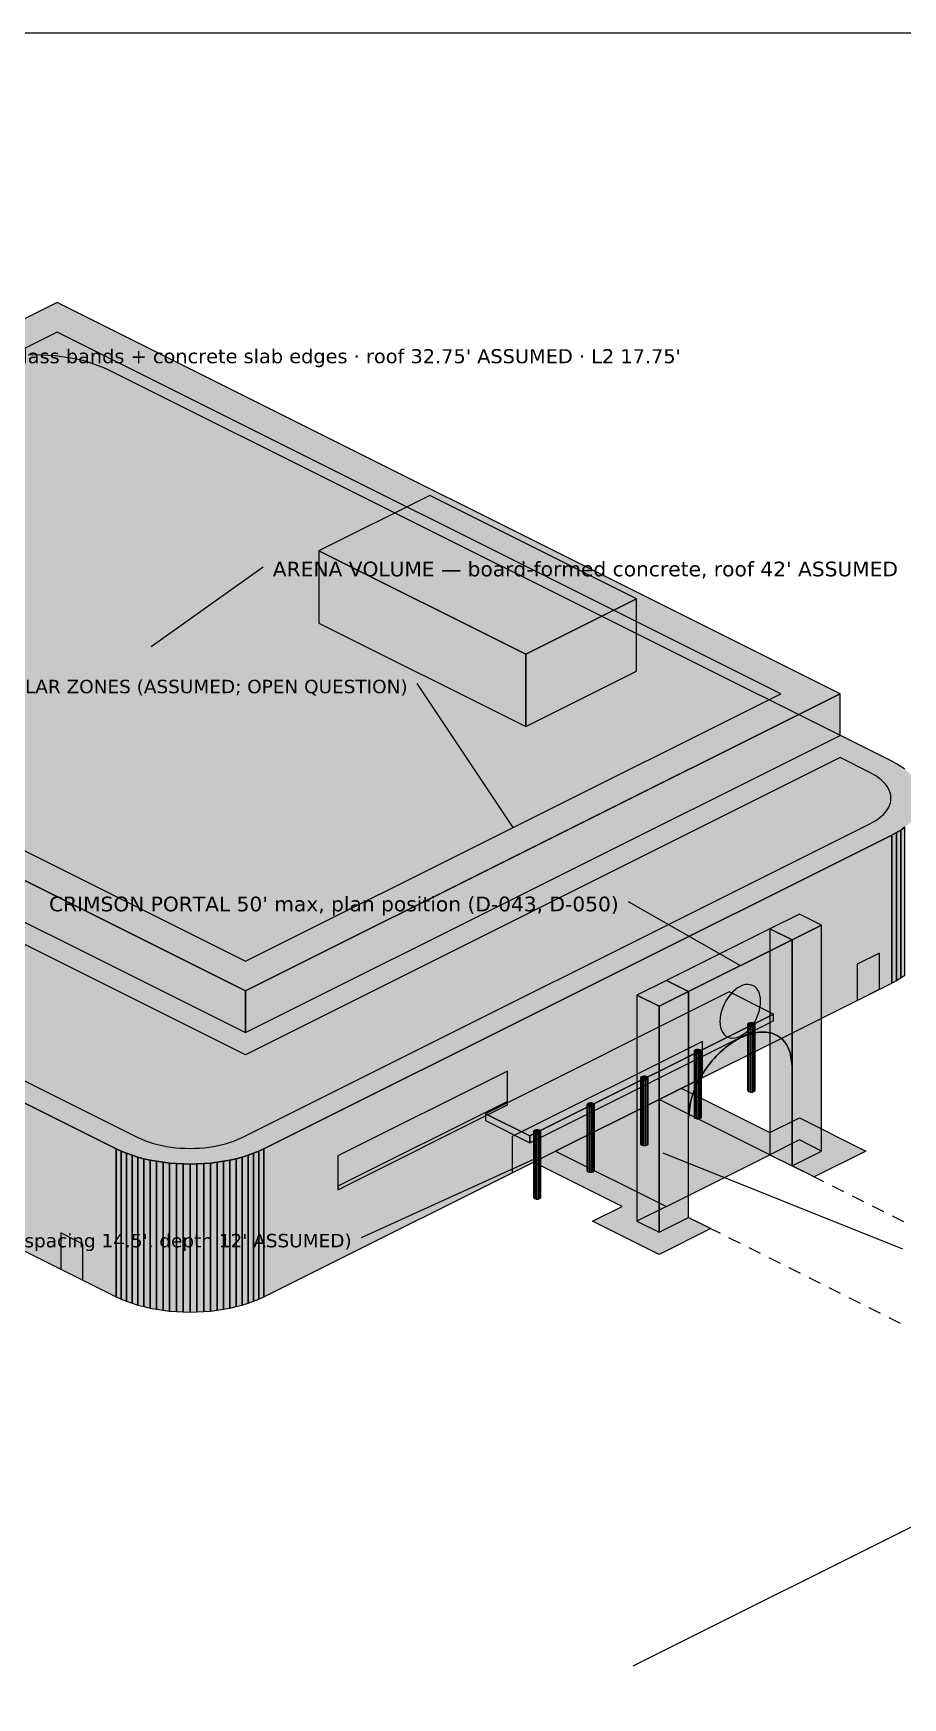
# Model space of a CAD drawing. Header units: inches. Extents: x 0.5 to 16.6, y 0.5 to 10.5.
# Drawn here: x 3.04 to 5.76, y 5.29 to 10.5 of the extents above; entities that cross this region are included whole.
import ezdxf
from ezdxf.enums import TextEntityAlignment as Align

# ---------------------------------------------------------------- set-up
doc = ezdxf.new("R2010")
doc.units = ezdxf.units.IN
doc.header["$MEASUREMENT"] = 0
for name, color, linetype in [('A-ANNO-TEXT', 7, 'Continuous'), ('A-MASS', 7, 'Continuous'), ('C-SITE-DIAG', 7, 'Continuous'), ('G-ANNO-TTLB', 7, 'Continuous')]:
    doc.layers.add(name, color=color, linetype=linetype)
doc.styles.add('KS-REG', font='DejaVuSans.ttf')

msp = doc.modelspace()

# ---------------------------------------------------------------- hatches: boundary and pattern name
at = {"layer": 'A-MASS', "true_color": 0xc9c6be}
for points in [[(3.7054, 7.5044), (5.5641, 8.4338), (3.1167, 9.6575), (1.258, 8.7281)], [(3.2783, 9.4459), (3.2627, 9.4532), (3.2462, 9.46), (3.2288, 9.4662), (3.2107, 9.4718), (3.1918, 9.4769), (3.1724, 9.4813), (3.1524, 9.485), (3.1319, 9.4881), (3.1111, 9.4906), (3.09, 9.4923), (3.0688, 9.4933), (3.0474, 9.4937), (3.026, 9.4933), (3.0048, 9.4923), (2.9837, 9.4906), (2.9629, 9.4881), (2.9424, 9.485), (2.9224, 9.4813), (2.903, 9.4769), (2.8841, 9.4718), (2.866, 9.4662), (2.8486, 9.46), (2.8321, 9.4532), (2.8165, 9.4459), (0.854, 8.4646), (0.8394, 8.4568), (0.8258, 8.4485), (0.8134, 8.4399), (0.8021, 8.4308), (0.792, 8.4214), (0.7832, 8.4116), (0.7757, 8.4016), (0.7695, 8.3914), (0.7646, 8.381), (0.7611, 8.3705), (0.759, 8.3598), (0.7583, 8.3492), (0.759, 8.3385), (0.7611, 8.3278), (0.7646, 8.3173), (0.7695, 8.3069), (0.7757, 8.2967), (0.7832, 8.2867), (0.792, 8.277), (0.8021, 8.2675), (0.8134, 8.2585), (0.8258, 8.2498), (0.8394, 8.2415), (0.854, 8.2337), (3.3014, 7.01), (3.317, 7.0027), (3.3335, 6.9959), (3.3509, 6.9897), (3.369, 6.9841), (3.3878, 6.979), (3.4073, 6.9746), (3.4273, 6.9709), (3.4478, 6.9678), (3.4686, 6.9653), (3.4896, 6.9636), (3.5109, 6.9625), (3.5323, 6.9622), (3.5536, 6.9625), (3.5749, 6.9636), (3.596, 6.9653), (3.6168, 6.9678), (3.6372, 6.9709), (3.6572, 6.9746), (3.6767, 6.979), (3.6955, 6.9841), (3.7137, 6.9897), (3.731, 6.9959), (3.7476, 7.0027), (3.7631, 7.01), (5.7257, 7.9913), (5.7403, 7.9991), (5.7538, 8.0073), (5.7663, 8.016), (5.7776, 8.0251), (5.7877, 8.0345), (5.7965, 8.0443), (5.804, 8.0542), (5.8102, 8.0645), (5.8151, 8.0749), (5.8185, 8.0854), (5.8206, 8.0961), (5.8213, 8.1067), (5.8206, 8.1174), (5.8185, 8.128), (5.8151, 8.1386), (5.8102, 8.149), (5.804, 8.1592), (5.7965, 8.1692), (5.7877, 8.1789), (5.7776, 8.1884), (5.7663, 8.1974), (5.7538, 8.2061), (5.7403, 8.2144), (5.7257, 8.2222)], [(4.5943, 7.0503), (5.3563, 7.4312), (5.2177, 7.5005), (4.4558, 7.1195)], [(5.2957, 7.4028), (5.2902, 7.4044), (5.2838, 7.4044), (5.2783, 7.4028), (5.2752, 7.4), (5.2752, 7.3969), (5.2783, 7.3941), (5.2838, 7.3926), (5.2902, 7.3926), (5.2957, 7.3941), (5.2988, 7.3969), (5.2988, 7.4)], [(5.1283, 7.3191), (5.1228, 7.3207), (5.1164, 7.3207), (5.111, 7.3191), (5.1078, 7.3164), (5.1078, 7.3132), (5.111, 7.3104), (5.1164, 7.3089), (5.1228, 7.3089), (5.1283, 7.3104), (5.1314, 7.3132), (5.1314, 7.3164)], [(4.9609, 7.2354), (4.9554, 7.237), (4.949, 7.237), (4.9436, 7.2354), (4.9404, 7.2327), (4.9404, 7.2295), (4.9436, 7.2267), (4.949, 7.2252), (4.9554, 7.2252), (4.9609, 7.2267), (4.964, 7.2295), (4.964, 7.2327)], [(4.7935, 7.1517), (4.788, 7.1533), (4.7817, 7.1533), (4.7762, 7.1517), (4.773, 7.149), (4.773, 7.1458), (4.7762, 7.143), (4.7817, 7.1415), (4.788, 7.1415), (4.7935, 7.143), (4.7967, 7.1458), (4.7967, 7.149)], [(4.6261, 7.068), (4.6206, 7.0696), (4.6143, 7.0696), (4.6088, 7.068), (4.6056, 7.0653), (4.6056, 7.0621), (4.6088, 7.0593), (4.6143, 7.0578), (4.6206, 7.0578), (4.6261, 7.0593), (4.6293, 7.0621), (4.6293, 7.0653)]]:
    msp.add_hatch(color=7, dxfattribs=at).paths.add_polyline_path(points)
at = {"layer": 'A-MASS', "true_color": 0x2c3e5c}
for points in [[(3.7054, 7.5968), (5.3794, 8.4338), (3.1167, 9.5651), (1.4427, 8.7281)], [(5.6553, 8.1881), (5.5641, 8.2337), (3.7054, 7.3044), (1.1888, 8.5627), (0.9244, 8.4305), (0.9131, 8.4245), (0.9036, 8.4187), (0.8949, 8.4126), (0.887, 8.4063), (0.8799, 8.3997), (0.8737, 8.3929), (0.8685, 8.3859), (0.8641, 8.3787), (0.8607, 8.3714), (0.8583, 8.3641), (0.8568, 8.3566), (0.8563, 8.3492), (0.8568, 8.3417), (0.8583, 8.3342), (0.8607, 8.3269), (0.8641, 8.3196), (0.8685, 8.3124), (0.8737, 8.3054), (0.8799, 8.2986), (0.887, 8.292), (0.8949, 8.2857), (0.9036, 8.2796), (0.9131, 8.2738), (0.9244, 8.2678), (3.3695, 7.0452), (3.3816, 7.0396), (3.3932, 7.0348), (3.4053, 7.0305), (3.418, 7.0265), (3.4312, 7.023), (3.4448, 7.0199), (3.4588, 7.0173), (3.4731, 7.0151), (3.4877, 7.0134), (3.5024, 7.0122), (3.5173, 7.0114), (3.5323, 7.0112), (3.5472, 7.0114), (3.5621, 7.0122), (3.5768, 7.0134), (3.5914, 7.0151), (3.6057, 7.0173), (3.6197, 7.0199), (3.6333, 7.023), (3.6465, 7.0265), (3.6592, 7.0305), (3.6714, 7.0348), (3.6829, 7.0396), (3.695, 7.0452), (5.6553, 8.0254), (5.6666, 8.0314), (5.6761, 8.0372), (5.6848, 8.0433), (5.6927, 8.0496), (5.6997, 8.0562), (5.7059, 8.063), (5.7112, 8.07), (5.7155, 8.0772), (5.7189, 8.0844), (5.7214, 8.0918), (5.7228, 8.0993), (5.7233, 8.1067), (5.7228, 8.1142), (5.7214, 8.1216), (5.7189, 8.129), (5.7155, 8.1363), (5.7112, 8.1435), (5.7059, 8.1505), (5.6997, 8.1573), (5.6927, 8.1639), (5.6848, 8.1702), (5.6761, 8.1763), (5.6666, 8.1821)]]:
    msp.add_hatch(color=7, dxfattribs=at).paths.add_polyline_path(points)
at = {"layer": 'A-MASS', "true_color": 0xb0b0b0}
msp.add_hatch(color=7, dxfattribs=at).paths.add_polyline_path([(4.5818, 8.5573), (4.9281, 8.7305), (4.2816, 9.0537), (3.9353, 8.8806)])
at = {"layer": 'A-MASS', "true_color": 0x8d8d8d}
msp.add_hatch(color=7, dxfattribs=at).paths.add_polyline_path([(3.9353, 8.6543), (4.5818, 8.3311), (4.5818, 8.5573), (3.9353, 8.8806)])
at = {"layer": 'A-MASS', "true_color": 0xa19e98}
for points in [[(1.258, 8.5974), (3.7054, 7.3737), (3.7054, 7.5044), (1.258, 8.7281)], [(0.854, 7.7707), (3.3014, 6.547), (3.3014, 7.01), (0.854, 8.2337)], [(5.2752, 7.1919), (5.2783, 7.1891), (5.2783, 7.3941), (5.2752, 7.3969)], [(5.2783, 7.1891), (5.2838, 7.1875), (5.2838, 7.3926), (5.2783, 7.3941)], [(5.1078, 7.1082), (5.111, 7.1054), (5.111, 7.3104), (5.1078, 7.3132)], [(5.111, 7.1054), (5.1164, 7.1038), (5.1164, 7.3089), (5.111, 7.3104)], [(4.9404, 7.0245), (4.9436, 7.0217), (4.9436, 7.2267), (4.9404, 7.2295)], [(4.9436, 7.0217), (4.949, 7.0201), (4.949, 7.2252), (4.9436, 7.2267)], [(4.773, 6.9408), (4.7762, 6.938), (4.7762, 7.143), (4.773, 7.1458)], [(4.7762, 6.938), (4.7817, 6.9364), (4.7817, 7.1415), (4.7762, 7.143)], [(4.4558, 7.0983), (4.5943, 7.029), (4.5943, 7.0503), (4.4558, 7.1195)], [(4.6056, 6.8571), (4.6088, 6.8543), (4.6088, 7.0593), (4.6056, 7.0621)], [(4.6088, 6.8543), (4.6143, 6.8528), (4.6143, 7.0578), (4.6088, 7.0593)], [(3.3014, 6.547), (3.317, 6.5397), (3.317, 7.0027), (3.3014, 7.01)], [(3.317, 6.5397), (3.3335, 6.5329), (3.3335, 6.9959), (3.317, 7.0027)], [(3.3335, 6.5329), (3.3509, 6.5267), (3.3509, 6.9897), (3.3335, 6.9959)], [(3.3509, 6.5267), (3.369, 6.521), (3.369, 6.9841), (3.3509, 6.9897)], [(3.369, 6.521), (3.3878, 6.516), (3.3878, 6.979), (3.369, 6.9841)], [(3.3878, 6.516), (3.4073, 6.5116), (3.4073, 6.9746), (3.3878, 6.979)], [(3.4073, 6.5116), (3.4273, 6.5078), (3.4273, 6.9709), (3.4073, 6.9746)], [(3.4273, 6.5078), (3.4478, 6.5047), (3.4478, 6.9678), (3.4273, 6.9709)], [(3.4478, 6.5047), (3.4686, 6.5023), (3.4686, 6.9653), (3.4478, 6.9678)], [(3.4686, 6.5023), (3.4896, 6.5005), (3.4896, 6.9636), (3.4686, 6.9653)], [(3.4896, 6.5005), (3.5109, 6.4995), (3.5109, 6.9625), (3.4896, 6.9636)], [(3.5109, 6.4995), (3.5323, 6.4991), (3.5323, 6.9622), (3.5109, 6.9625)]]:
    msp.add_hatch(color=7, dxfattribs=at).paths.add_polyline_path(points)
at = {"layer": 'A-MASS', "true_color": 0x9e9e9e}
msp.add_hatch(color=7, dxfattribs=at).paths.add_polyline_path([(4.5818, 8.3311), (4.9281, 8.5043), (4.9281, 8.7305), (4.5818, 8.5573)])
at = {"layer": 'A-MASS', "true_color": 0xb5b2ab}
for points in [[(3.7054, 7.3737), (5.5641, 8.303), (5.5641, 8.4338), (3.7054, 7.5044)], [(3.7631, 6.547), (5.7257, 7.5282), (5.7257, 7.9913), (3.7631, 7.01)], [(5.7257, 7.5282), (5.7403, 7.536), (5.7403, 7.9991), (5.7257, 7.9913)], [(5.7403, 7.536), (5.7538, 7.5443), (5.7538, 8.0073), (5.7403, 7.9991)], [(5.7538, 7.5443), (5.7663, 7.553), (5.7663, 8.016), (5.7538, 8.0073)], [(4.5943, 7.029), (5.3563, 7.41), (5.3563, 7.4312), (4.5943, 7.0503)], [(5.2957, 7.1891), (5.2988, 7.1919), (5.2988, 7.3969), (5.2957, 7.3941)], [(5.2838, 7.1875), (5.2902, 7.1875), (5.2902, 7.3926), (5.2838, 7.3926)], [(5.2902, 7.1875), (5.2957, 7.1891), (5.2957, 7.3941), (5.2902, 7.3926)], [(5.1164, 7.1038), (5.1228, 7.1038), (5.1228, 7.3089), (5.1164, 7.3089)], [(5.1228, 7.1038), (5.1283, 7.1054), (5.1283, 7.3104), (5.1228, 7.3089)], [(5.1283, 7.1054), (5.1314, 7.1082), (5.1314, 7.3132), (5.1283, 7.3104)], [(4.949, 7.0201), (4.9554, 7.0201), (4.9554, 7.2252), (4.949, 7.2252)], [(4.9554, 7.0201), (4.9609, 7.0217), (4.9609, 7.2267), (4.9554, 7.2252)], [(4.9609, 7.0217), (4.964, 7.0245), (4.964, 7.2295), (4.9609, 7.2267)], [(4.7817, 6.9364), (4.788, 6.9364), (4.788, 7.1415), (4.7817, 7.1415)], [(4.788, 6.9364), (4.7935, 6.938), (4.7935, 7.143), (4.788, 7.1415)], [(4.7935, 6.938), (4.7967, 6.9408), (4.7967, 7.1458), (4.7935, 7.143)], [(4.6143, 6.8528), (4.6206, 6.8528), (4.6206, 7.0578), (4.6143, 7.0578)], [(4.6206, 6.8528), (4.6261, 6.8543), (4.6261, 7.0593), (4.6206, 7.0578)], [(4.6261, 6.8543), (4.6293, 6.8571), (4.6293, 7.0621), (4.6261, 7.0593)], [(3.6572, 6.5116), (3.6767, 6.516), (3.6767, 6.979), (3.6572, 6.9746)], [(3.6767, 6.516), (3.6955, 6.521), (3.6955, 6.9841), (3.6767, 6.979)], [(3.6955, 6.521), (3.7137, 6.5267), (3.7137, 6.9897), (3.6955, 6.9841)], [(3.7137, 6.5267), (3.731, 6.5329), (3.731, 6.9959), (3.7137, 6.9897)], [(3.731, 6.5329), (3.7476, 6.5397), (3.7476, 7.0027), (3.731, 6.9959)], [(3.7476, 6.5397), (3.7631, 6.547), (3.7631, 7.01), (3.7476, 7.0027)], [(3.5323, 6.4991), (3.5536, 6.4995), (3.5536, 6.9625), (3.5323, 6.9622)], [(3.5536, 6.4995), (3.5749, 6.5005), (3.5749, 6.9636), (3.5536, 6.9625)], [(3.5749, 6.5005), (3.596, 6.5023), (3.596, 6.9653), (3.5749, 6.9636)], [(3.596, 6.5023), (3.6168, 6.5047), (3.6168, 6.9678), (3.596, 6.9653)], [(3.6168, 6.5047), (3.6372, 6.5078), (3.6372, 6.9709), (3.6168, 6.9678)], [(3.6372, 6.5078), (3.6572, 6.5116), (3.6572, 6.9746), (3.6372, 6.9709)]]:
    msp.add_hatch(color=7, dxfattribs=at).paths.add_polyline_path(points)
at = {"layer": 'A-MASS', "true_color": 0x3f5564}
for points in [[(0.854, 8.0534), (3.3014, 6.8297), (3.3014, 6.9817), (0.854, 8.2054)], [(0.854, 7.7919), (3.3014, 6.5682), (3.3014, 6.7661), (0.854, 7.9898)], [(3.3014, 6.8297), (3.317, 6.8224), (3.317, 6.9744), (3.3014, 6.9817)], [(3.317, 6.8224), (3.3335, 6.8157), (3.3335, 6.9677), (3.317, 6.9744)], [(3.3335, 6.8157), (3.3509, 6.8094), (3.3509, 6.9614), (3.3335, 6.9677)], [(3.3509, 6.8094), (3.369, 6.8038), (3.369, 6.9558), (3.3509, 6.9614)], [(3.369, 6.8038), (3.3878, 6.7988), (3.3878, 6.9508), (3.369, 6.9558)], [(3.3878, 6.7988), (3.4073, 6.7944), (3.4073, 6.9463), (3.3878, 6.9508)], [(3.4073, 6.7944), (3.4273, 6.7906), (3.4273, 6.9426), (3.4073, 6.9463)], [(3.4273, 6.7906), (3.4478, 6.7875), (3.4478, 6.9395), (3.4273, 6.9426)], [(3.4478, 6.7875), (3.4686, 6.7851), (3.4686, 6.9371), (3.4478, 6.9395)], [(3.4686, 6.7851), (3.4896, 6.7833), (3.4896, 6.9353), (3.4686, 6.9371)], [(3.4896, 6.7833), (3.5109, 6.7823), (3.5109, 6.9343), (3.4896, 6.9353)], [(3.5109, 6.7823), (3.5323, 6.7819), (3.5323, 6.9339), (3.5109, 6.9343)], [(3.3014, 6.5682), (3.317, 6.5609), (3.317, 6.7588), (3.3014, 6.7661)], [(3.317, 6.5609), (3.3335, 6.5541), (3.3335, 6.752), (3.317, 6.7588)], [(3.3335, 6.5541), (3.3509, 6.5479), (3.3509, 6.7458), (3.3335, 6.752)], [(3.3509, 6.5479), (3.369, 6.5422), (3.369, 6.7402), (3.3509, 6.7458)], [(3.369, 6.5422), (3.3878, 6.5372), (3.3878, 6.7351), (3.369, 6.7402)], [(3.3878, 6.5372), (3.4073, 6.5328), (3.4073, 6.7307), (3.3878, 6.7351)], [(3.4073, 6.5328), (3.4273, 6.529), (3.4273, 6.727), (3.4073, 6.7307)], [(3.4273, 6.529), (3.4478, 6.5259), (3.4478, 6.7239), (3.4273, 6.727)], [(3.4478, 6.5259), (3.4686, 6.5235), (3.4686, 6.7214), (3.4478, 6.7239)], [(3.4686, 6.5235), (3.4896, 6.5218), (3.4896, 6.7197), (3.4686, 6.7214)], [(3.4896, 6.5218), (3.5109, 6.5207), (3.5109, 6.7187), (3.4896, 6.7197)], [(3.5109, 6.5207), (3.5323, 6.5204), (3.5323, 6.7183), (3.5109, 6.7187)]]:
    msp.add_hatch(color=7, dxfattribs=at).paths.add_polyline_path(points)
at = {"layer": 'A-MASS', "true_color": 0x475f70}
for points in [[(5.7257, 7.811), (5.7403, 7.8188), (5.7403, 7.9708), (5.7257, 7.963)], [(5.7403, 7.8188), (5.7538, 7.8271), (5.7538, 7.9791), (5.7403, 7.9708)], [(5.7538, 7.8271), (5.7663, 7.8358), (5.7663, 7.9877), (5.7538, 7.9791)], [(3.7631, 6.8297), (5.7257, 7.811), (5.7257, 7.963), (3.7631, 6.9817)], [(5.7403, 7.5572), (5.7538, 7.5655), (5.7538, 7.7634), (5.7403, 7.7552)], [(5.7538, 7.5655), (5.7663, 7.5742), (5.7663, 7.7721), (5.7538, 7.7634)], [(3.7631, 6.5682), (5.7257, 7.5494), (5.7257, 7.7474), (3.7631, 6.7661)], [(5.7257, 7.5494), (5.7403, 7.5572), (5.7403, 7.7552), (5.7257, 7.7474)], [(3.7476, 6.8224), (3.7631, 6.8297), (3.7631, 6.9817), (3.7476, 6.9744)], [(3.5323, 6.7819), (3.5536, 6.7823), (3.5536, 6.9343), (3.5323, 6.9339)], [(3.5536, 6.7823), (3.5749, 6.7833), (3.5749, 6.9353), (3.5536, 6.9343)], [(3.5749, 6.7833), (3.596, 6.7851), (3.596, 6.9371), (3.5749, 6.9353)], [(3.596, 6.7851), (3.6168, 6.7875), (3.6168, 6.9395), (3.596, 6.9371)], [(3.6168, 6.7875), (3.6372, 6.7906), (3.6372, 6.9426), (3.6168, 6.9395)], [(3.6372, 6.7906), (3.6572, 6.7944), (3.6572, 6.9463), (3.6372, 6.9426)], [(3.6572, 6.7944), (3.6767, 6.7988), (3.6767, 6.9508), (3.6572, 6.9463)], [(3.6767, 6.7988), (3.6955, 6.8038), (3.6955, 6.9558), (3.6767, 6.9508)], [(3.6955, 6.8038), (3.7137, 6.8094), (3.7137, 6.9614), (3.6955, 6.9558)], [(3.7137, 6.8094), (3.731, 6.8157), (3.731, 6.9677), (3.7137, 6.9614)], [(3.731, 6.8157), (3.7476, 6.8224), (3.7476, 6.9744), (3.731, 6.9677)], [(3.5323, 6.5204), (3.5536, 6.5207), (3.5536, 6.7187), (3.5323, 6.7183)], [(3.5536, 6.5207), (3.5749, 6.5218), (3.5749, 6.7197), (3.5536, 6.7187)], [(3.5749, 6.5218), (3.596, 6.5235), (3.596, 6.7214), (3.5749, 6.7197)], [(3.596, 6.5235), (3.6168, 6.5259), (3.6168, 6.7239), (3.596, 6.7214)], [(3.6168, 6.5259), (3.6372, 6.529), (3.6372, 6.727), (3.6168, 6.7239)], [(3.6372, 6.529), (3.6572, 6.5328), (3.6572, 6.7307), (3.6372, 6.727)], [(3.6572, 6.5328), (3.6767, 6.5372), (3.6767, 6.7351), (3.6572, 6.7307)], [(3.6767, 6.5372), (3.6955, 6.5422), (3.6955, 6.7402), (3.6767, 6.7351)], [(3.6955, 6.5422), (3.7137, 6.5479), (3.7137, 6.7458), (3.6955, 6.7402)], [(3.7137, 6.5479), (3.731, 6.5541), (3.731, 6.752), (3.7137, 6.7458)], [(3.731, 6.5541), (3.7476, 6.5609), (3.7476, 6.7588), (3.731, 6.752)], [(3.7476, 6.5609), (3.7631, 6.5682), (3.7631, 6.7661), (3.7476, 6.7588)]]:
    msp.add_hatch(color=7, dxfattribs=at).paths.add_polyline_path(points)
at = {"layer": 'A-MASS', "true_color": 0xcc0000}
for points in [[(5.414, 7.6637), (5.5063, 7.7099), (5.4371, 7.7445), (5.3447, 7.6984)], [(5.0907, 7.5021), (5.414, 7.6637), (5.3447, 7.6984), (5.0215, 7.5367)], [(4.9984, 7.4559), (5.0907, 7.5021), (5.0215, 7.5367), (4.9291, 7.4906)]]:
    msp.add_hatch(color=7, dxfattribs=at).paths.add_polyline_path(points)
at = {"layer": 'A-MASS', "true_color": 0xb80000}
for points in [[(5.414, 6.9568), (5.5063, 7.003), (5.5063, 7.7099), (5.414, 7.6637)], [(5.0907, 7.1076), (5.0965, 7.1551), (5.1023, 7.1759), (5.1081, 7.1921), (5.1138, 7.2058), (5.1196, 7.218), (5.1254, 7.229), (5.1312, 7.2391), (5.1369, 7.2485), (5.1427, 7.2572), (5.1485, 7.2654), (5.1542, 7.2731), (5.16, 7.2803), (5.1658, 7.2872), (5.1716, 7.2938), (5.1773, 7.3), (5.1831, 7.3058), (5.1889, 7.3114), (5.1946, 7.3167), (5.2004, 7.3218), (5.2062, 7.3266), (5.212, 7.3312), (5.2177, 7.3355), (5.2235, 7.3396), (5.2293, 7.3434), (5.2351, 7.3471), (5.2408, 7.3505), (5.2466, 7.3537), (5.2524, 7.3567), (5.2581, 7.3595), (5.2639, 7.362), (5.2697, 7.3644), (5.2755, 7.3665), (5.2812, 7.3684), (5.287, 7.3701), (5.2928, 7.3716), (5.2985, 7.3728), (5.3043, 7.3737), (5.3101, 7.3745), (5.3159, 7.3749), (5.3216, 7.3751), (5.3274, 7.375), (5.3332, 7.3746), (5.339, 7.3738), (5.3447, 7.3727), (5.3505, 7.3712), (5.3563, 7.3693), (5.362, 7.3669), (5.3678, 7.3639), (5.3736, 7.3603), (5.3794, 7.356), (5.3851, 7.3508), (5.3909, 7.3444), (5.3967, 7.3364), (5.4024, 7.3259), (5.4082, 7.3109), (5.414, 7.2693), (5.414, 7.6637), (5.0907, 7.5021)], [(4.9984, 6.749), (5.0907, 6.7952), (5.0907, 7.5021), (4.9984, 7.4559)], [(3.994, 6.8816), (4.5251, 7.1471), (4.5251, 7.1584), (3.994, 6.8929)]]:
    msp.add_hatch(color=7, dxfattribs=at).paths.add_polyline_path(points)
at = {"layer": 'A-MASS', "true_color": 0xa30000}
for points in [[(5.3447, 6.9914), (5.414, 6.9568), (5.414, 7.6637), (5.3447, 7.6984)], [(4.9291, 6.7836), (4.9984, 6.749), (4.9984, 7.4559), (4.9291, 7.4906)]]:
    msp.add_hatch(color=7, dxfattribs=at).paths.add_polyline_path(points)
at = {"layer": 'A-MASS', "true_color": 0x171717}
for points in [[(5.6179, 7.4744), (5.6872, 7.509), (5.6872, 7.6221), (5.6179, 7.5875)], [(5.3159, 7.4719), (5.3153, 7.4817), (5.3137, 7.4909), (5.311, 7.4992), (5.3074, 7.5065), (5.3027, 7.5126), (5.2973, 7.5176), (5.291, 7.5211), (5.2841, 7.5233), (5.2767, 7.5241), (5.2688, 7.5235), (5.2607, 7.5214), (5.2524, 7.5179), (5.2441, 7.5131), (5.2359, 7.507), (5.2281, 7.4998), (5.2206, 7.4916), (5.2137, 7.4825), (5.2075, 7.4727), (5.202, 7.4623), (5.1974, 7.4515), (5.1937, 7.4406), (5.191, 7.4296), (5.1894, 7.4188), (5.1889, 7.4084), (5.1894, 7.3985), (5.191, 7.3893), (5.1937, 7.381), (5.1974, 7.3737), (5.202, 7.3676), (5.2075, 7.3627), (5.2137, 7.3591), (5.2206, 7.3569), (5.2281, 7.3561), (5.2359, 7.3568), (5.2441, 7.3589), (5.2524, 7.3624), (5.2607, 7.3672), (5.2688, 7.3732), (5.2767, 7.3804), (5.2841, 7.3887), (5.291, 7.3978), (5.2973, 7.4076), (5.3027, 7.418), (5.3074, 7.4287), (5.311, 7.4397), (5.3137, 7.4507), (5.3153, 7.4614)], [(3.994, 6.8816), (4.5251, 7.1471), (4.5251, 7.2531), (3.994, 6.9876)]]:
    msp.add_hatch(color=7, dxfattribs=at).paths.add_polyline_path(points)
at = {"layer": 'A-MASS', "true_color": 0x98b2c7}
msp.add_hatch(color=7, dxfattribs=at).paths.add_polyline_path([(4.5395, 6.9351), (5.134, 7.2324), (5.134, 7.3455), (4.5395, 7.0483)])
at = {"layer": 'A-MASS', "true_color": 0x151515}
msp.add_hatch(color=7, dxfattribs=at).paths.add_polyline_path([(3.1282, 6.6336), (3.1975, 6.5989), (3.1975, 6.712), (3.1282, 6.7467)])
at = {"layer": 'C-SITE-DIAG', "true_color": 0xd9b79a}
for points in [[(5.3447, 7.0607), (5.4371, 7.1069), (5.6449, 7.003), (5.4833, 6.9222), (5.414, 6.9568), (5.5063, 7.003), (5.4371, 7.0376), (5.3447, 6.9914), (4.9984, 7.1646), (5.0677, 7.1992)], [(4.6059, 6.9683), (4.6752, 7.003), (5.0215, 6.8298), (4.9291, 6.7836), (4.9984, 6.749), (5.0907, 6.7952), (5.16, 6.7605), (4.9984, 6.6797), (4.7906, 6.7836), (4.883, 6.8298)]]:
    msp.add_hatch(color=7, dxfattribs=at).paths.add_polyline_path(points)
at = {"layer": 'C-SITE-DIAG', "true_color": 0xb5654a}
msp.add_hatch(color=7, dxfattribs=at).paths.add_polyline_path([(5.0215, 6.8298), (5.3447, 6.9914), (4.9984, 7.1646), (4.6752, 7.003)])

# ---------------------------------------------------------------- linework, layer by layer
at = {"layer": 'A-ANNO-TEXT'}
for p, q in [((3.411, 8.581), (3.761, 8.831)), ((4.5424, 8.0153), (4.2424, 8.4653)), ((5.2524, 7.5829), (4.9024, 7.7829)), ((4.6174, 6.9817), (4.0674, 6.7317)), ((5.0099, 6.9972), (5.7599, 6.6972))]:
    msp.add_line(p, q, dxfattribs=at)
at = {"layer": 'A-MASS'}
for points in [[(3.7054, 7.5044), (5.5641, 8.4338), (3.1167, 9.6575), (1.258, 8.7281)], [(3.7054, 7.5968), (5.3794, 8.4338), (3.1167, 9.5651), (1.4427, 8.7281)], [(4.5818, 8.5573), (4.9281, 8.7305), (4.2816, 9.0537), (3.9353, 8.8806)], [(3.9353, 8.6543), (4.5818, 8.3311), (4.5818, 8.5573), (3.9353, 8.8806)], [(1.258, 8.5974), (3.7054, 7.3737), (3.7054, 7.5044), (1.258, 8.7281)], [(4.5818, 8.3311), (4.9281, 8.5043), (4.9281, 8.7305), (4.5818, 8.5573)], [(3.7054, 7.3737), (5.5641, 8.303), (5.5641, 8.4338), (3.7054, 7.5044)], [(0.854, 7.7707), (3.3014, 6.547), (3.3014, 7.01), (0.854, 8.2337)], [(3.7631, 6.547), (5.7257, 7.5282), (5.7257, 7.9913), (3.7631, 7.01)], [(5.7257, 7.5282), (5.7403, 7.536), (5.7403, 7.9991), (5.7257, 7.9913)], [(5.7403, 7.536), (5.7538, 7.5443), (5.7538, 8.0073), (5.7403, 7.9991)], [(5.7538, 7.5443), (5.7663, 7.553), (5.7663, 8.016), (5.7538, 8.0073)], [(5.414, 7.6637), (5.5063, 7.7099), (5.4371, 7.7445), (5.3447, 7.6984)], [(5.414, 6.9568), (5.5063, 7.003), (5.5063, 7.7099), (5.414, 7.6637)], [(5.0907, 7.5021), (5.414, 7.6637), (5.3447, 7.6984), (5.0215, 7.5367)], [(5.0907, 7.1076), (5.0965, 7.1551), (5.1023, 7.1759), (5.1081, 7.1921), (5.1138, 7.2058), (5.1196, 7.218), (5.1254, 7.229), (5.1312, 7.2391), (5.1369, 7.2485), (5.1427, 7.2572), (5.1485, 7.2654), (5.1542, 7.2731), (5.16, 7.2803), (5.1658, 7.2872), (5.1716, 7.2938), (5.1773, 7.3), (5.1831, 7.3058), (5.1889, 7.3114), (5.1946, 7.3167), (5.2004, 7.3218), (5.2062, 7.3266), (5.212, 7.3312), (5.2177, 7.3355), (5.2235, 7.3396), (5.2293, 7.3434), (5.2351, 7.3471), (5.2408, 7.3505), (5.2466, 7.3537), (5.2524, 7.3567), (5.2581, 7.3595), (5.2639, 7.362), (5.2697, 7.3644), (5.2755, 7.3665), (5.2812, 7.3684), (5.287, 7.3701), (5.2928, 7.3716), (5.2985, 7.3728), (5.3043, 7.3737), (5.3101, 7.3745), (5.3159, 7.3749), (5.3216, 7.3751), (5.3274, 7.375), (5.3332, 7.3746), (5.339, 7.3738), (5.3447, 7.3727), (5.3505, 7.3712), (5.3563, 7.3693), (5.362, 7.3669), (5.3678, 7.3639), (5.3736, 7.3603), (5.3794, 7.356), (5.3851, 7.3508), (5.3909, 7.3444), (5.3967, 7.3364), (5.4024, 7.3259), (5.4082, 7.3109), (5.414, 7.2693), (5.414, 7.6637), (5.0907, 7.5021)], [(5.3447, 6.9914), (5.414, 6.9568), (5.414, 7.6637), (5.3447, 7.6984)], [(5.6179, 7.4744), (5.6872, 7.509), (5.6872, 7.6221), (5.6179, 7.5875)], [(4.5943, 7.0503), (5.3563, 7.4312), (5.2177, 7.5005), (4.4558, 7.1195)], [(4.9984, 7.4559), (5.0907, 7.5021), (5.0215, 7.5367), (4.9291, 7.4906)], [(4.9984, 6.749), (5.0907, 6.7952), (5.0907, 7.5021), (4.9984, 7.4559)], [(5.3159, 7.4719), (5.3153, 7.4817), (5.3137, 7.4909), (5.311, 7.4992), (5.3074, 7.5065), (5.3027, 7.5126), (5.2973, 7.5176), (5.291, 7.5211), (5.2841, 7.5233), (5.2767, 7.5241), (5.2688, 7.5235), (5.2607, 7.5214), (5.2524, 7.5179), (5.2441, 7.5131), (5.2359, 7.507), (5.2281, 7.4998), (5.2206, 7.4916), (5.2137, 7.4825), (5.2075, 7.4727), (5.202, 7.4623), (5.1974, 7.4515), (5.1937, 7.4406), (5.191, 7.4296), (5.1894, 7.4188), (5.1889, 7.4084), (5.1894, 7.3985), (5.191, 7.3893), (5.1937, 7.381), (5.1974, 7.3737), (5.202, 7.3676), (5.2075, 7.3627), (5.2137, 7.3591), (5.2206, 7.3569), (5.2281, 7.3561), (5.2359, 7.3568), (5.2441, 7.3589), (5.2524, 7.3624), (5.2607, 7.3672), (5.2688, 7.3732), (5.2767, 7.3804), (5.2841, 7.3887), (5.291, 7.3978), (5.2973, 7.4076), (5.3027, 7.418), (5.3074, 7.4287), (5.311, 7.4397), (5.3137, 7.4507), (5.3153, 7.4614)], [(4.9291, 6.7836), (4.9984, 6.749), (4.9984, 7.4559), (4.9291, 7.4906)], [(4.5943, 7.029), (5.3563, 7.41), (5.3563, 7.4312), (4.5943, 7.0503)], [(5.2957, 7.4028), (5.2902, 7.4044), (5.2838, 7.4044), (5.2783, 7.4028), (5.2752, 7.4), (5.2752, 7.3969), (5.2783, 7.3941), (5.2838, 7.3926), (5.2902, 7.3926), (5.2957, 7.3941), (5.2988, 7.3969), (5.2988, 7.4)], [(5.2752, 7.1919), (5.2783, 7.1891), (5.2783, 7.3941), (5.2752, 7.3969)], [(5.2957, 7.1891), (5.2988, 7.1919), (5.2988, 7.3969), (5.2957, 7.3941)], [(4.5395, 6.9351), (5.134, 7.2324), (5.134, 7.3455), (4.5395, 7.0483)], [(5.2235, 7.3396), (5.2293, 7.3434), (5.2293, 7.3434), (5.2235, 7.3396)], [(5.2293, 7.3434), (5.2351, 7.3471), (5.2351, 7.3471), (5.2293, 7.3434)], [(5.2351, 7.3471), (5.2408, 7.3505), (5.2408, 7.3505), (5.2351, 7.3471)], [(5.2408, 7.3505), (5.2466, 7.3537), (5.2466, 7.3537), (5.2408, 7.3505)], [(5.2466, 7.3537), (5.2524, 7.3567), (5.2524, 7.3567), (5.2466, 7.3537)], [(5.2524, 7.3567), (5.2581, 7.3595), (5.2581, 7.3595), (5.2524, 7.3567)], [(5.2581, 7.3595), (5.2639, 7.362), (5.2639, 7.362), (5.2581, 7.3595)], [(5.2639, 7.362), (5.2697, 7.3644), (5.2697, 7.3644), (5.2639, 7.362)], [(5.2697, 7.3644), (5.2755, 7.3665), (5.2755, 7.3665), (5.2697, 7.3644)], [(5.2755, 7.3665), (5.2812, 7.3684), (5.2812, 7.3684), (5.2755, 7.3665)], [(5.2783, 7.1891), (5.2838, 7.1875), (5.2838, 7.3926), (5.2783, 7.3941)], [(5.2812, 7.3684), (5.287, 7.3701), (5.287, 7.3701), (5.2812, 7.3684)], [(5.2838, 7.1875), (5.2902, 7.1875), (5.2902, 7.3926), (5.2838, 7.3926)], [(5.287, 7.3701), (5.2928, 7.3716), (5.2928, 7.3716), (5.287, 7.3701)], [(5.2902, 7.1875), (5.2957, 7.1891), (5.2957, 7.3941), (5.2902, 7.3926)], [(5.2928, 7.3716), (5.2985, 7.3728), (5.2985, 7.3728), (5.2928, 7.3716)], [(5.2985, 7.3728), (5.3043, 7.3737), (5.3043, 7.3737), (5.2985, 7.3728)], [(5.3043, 7.3737), (5.3101, 7.3745), (5.3101, 7.3745), (5.3043, 7.3737)], [(5.3101, 7.3745), (5.3159, 7.3749), (5.3159, 7.3749), (5.3101, 7.3745)], [(5.3159, 7.3749), (5.3216, 7.3751), (5.3216, 7.3751), (5.3159, 7.3749)], [(5.3216, 7.3751), (5.3274, 7.375), (5.3274, 7.375), (5.3216, 7.3751)], [(5.3274, 7.375), (5.3332, 7.3746), (5.3332, 7.3746), (5.3274, 7.375)], [(5.3332, 7.3746), (5.339, 7.3738), (5.339, 7.3738), (5.3332, 7.3746)], [(5.339, 7.3738), (5.3447, 7.3727), (5.3447, 7.3727), (5.339, 7.3738)], [(5.3447, 7.3727), (5.3505, 7.3712), (5.3505, 7.3712), (5.3447, 7.3727)], [(5.3505, 7.3712), (5.3563, 7.3693), (5.3563, 7.3693), (5.3505, 7.3712)], [(5.3563, 7.3693), (5.362, 7.3669), (5.362, 7.3669), (5.3563, 7.3693)], [(5.362, 7.3669), (5.3678, 7.3639), (5.3678, 7.3639), (5.362, 7.3669)], [(5.3678, 7.3639), (5.3736, 7.3603), (5.3736, 7.3603), (5.3678, 7.3639)], [(5.3736, 7.3603), (5.3794, 7.356), (5.3794, 7.356), (5.3736, 7.3603)], [(5.3794, 7.356), (5.3851, 7.3508), (5.3851, 7.3508), (5.3794, 7.356)], [(5.3851, 7.3508), (5.3909, 7.3444), (5.3909, 7.3444), (5.3851, 7.3508)], [(5.3909, 7.3444), (5.3967, 7.3364), (5.3967, 7.3364), (5.3909, 7.3444)], [(5.1283, 7.3191), (5.1228, 7.3207), (5.1164, 7.3207), (5.111, 7.3191), (5.1078, 7.3164), (5.1078, 7.3132), (5.111, 7.3104), (5.1164, 7.3089), (5.1228, 7.3089), (5.1283, 7.3104), (5.1314, 7.3132), (5.1314, 7.3164)], [(5.1078, 7.1082), (5.111, 7.1054), (5.111, 7.3104), (5.1078, 7.3132)], [(5.111, 7.1054), (5.1164, 7.1038), (5.1164, 7.3089), (5.111, 7.3104)], [(5.1164, 7.1038), (5.1228, 7.1038), (5.1228, 7.3089), (5.1164, 7.3089)], [(5.1228, 7.1038), (5.1283, 7.1054), (5.1283, 7.3104), (5.1228, 7.3089)], [(5.1283, 7.1054), (5.1314, 7.1082), (5.1314, 7.3132), (5.1283, 7.3104)], [(5.1658, 7.2872), (5.1716, 7.2938), (5.1716, 7.2938), (5.1658, 7.2872)], [(5.1716, 7.2938), (5.1773, 7.3), (5.1773, 7.3), (5.1716, 7.2938)], [(5.1773, 7.3), (5.1831, 7.3058), (5.1831, 7.3058), (5.1773, 7.3)], [(5.1831, 7.3058), (5.1889, 7.3114), (5.1889, 7.3114), (5.1831, 7.3058)], [(5.1889, 7.3114), (5.1946, 7.3167), (5.1946, 7.3167), (5.1889, 7.3114)], [(5.1946, 7.3167), (5.2004, 7.3218), (5.2004, 7.3218), (5.1946, 7.3167)], [(5.2004, 7.3218), (5.2062, 7.3266), (5.2062, 7.3266), (5.2004, 7.3218)], [(5.2062, 7.3266), (5.212, 7.3312), (5.212, 7.3312), (5.2062, 7.3266)], [(5.212, 7.3312), (5.2177, 7.3355), (5.2177, 7.3355), (5.212, 7.3312)], [(5.2177, 7.3355), (5.2235, 7.3396), (5.2235, 7.3396), (5.2177, 7.3355)], [(5.3967, 7.3364), (5.4024, 7.3259), (5.4024, 7.3259), (5.3967, 7.3364)], [(5.4024, 7.3259), (5.4082, 7.3109), (5.4082, 7.3109), (5.4024, 7.3259)], [(5.4082, 7.3109), (5.414, 7.2693), (5.414, 7.2693), (5.4082, 7.3109)], [(3.994, 6.8816), (4.5251, 7.1471), (4.5251, 7.2531), (3.994, 6.9876)], [(5.1254, 7.229), (5.1312, 7.2391), (5.1312, 7.2391), (5.1254, 7.229)], [(5.1312, 7.2391), (5.1369, 7.2485), (5.1369, 7.2485), (5.1312, 7.2391)], [(5.1369, 7.2485), (5.1427, 7.2572), (5.1427, 7.2572), (5.1369, 7.2485)], [(5.1427, 7.2572), (5.1485, 7.2654), (5.1485, 7.2654), (5.1427, 7.2572)], [(5.1485, 7.2654), (5.1542, 7.2731), (5.1542, 7.2731), (5.1485, 7.2654)], [(5.1542, 7.2731), (5.16, 7.2803), (5.16, 7.2803), (5.1542, 7.2731)], [(5.16, 7.2803), (5.1658, 7.2872), (5.1658, 7.2872), (5.16, 7.2803)], [(4.9609, 7.2354), (4.9554, 7.237), (4.949, 7.237), (4.9436, 7.2354), (4.9404, 7.2327), (4.9404, 7.2295), (4.9436, 7.2267), (4.949, 7.2252), (4.9554, 7.2252), (4.9609, 7.2267), (4.964, 7.2295), (4.964, 7.2327)], [(4.9404, 7.0245), (4.9436, 7.0217), (4.9436, 7.2267), (4.9404, 7.2295)], [(4.9436, 7.0217), (4.949, 7.0201), (4.949, 7.2252), (4.9436, 7.2267)], [(4.949, 7.0201), (4.9554, 7.0201), (4.9554, 7.2252), (4.949, 7.2252)], [(4.9554, 7.0201), (4.9609, 7.0217), (4.9609, 7.2267), (4.9554, 7.2252)], [(4.9609, 7.0217), (4.964, 7.0245), (4.964, 7.2295), (4.9609, 7.2267)], [(5.1023, 7.1759), (5.1081, 7.1921), (5.1081, 7.1921), (5.1023, 7.1759)], [(5.1081, 7.1921), (5.1138, 7.2058), (5.1138, 7.2058), (5.1081, 7.1921)], [(5.1138, 7.2058), (5.1196, 7.218), (5.1196, 7.218), (5.1138, 7.2058)], [(5.1196, 7.218), (5.1254, 7.229), (5.1254, 7.229), (5.1196, 7.218)], [(3.994, 6.8816), (4.5251, 7.1471), (4.5251, 7.1584), (3.994, 6.8929)], [(4.7935, 7.1517), (4.788, 7.1533), (4.7817, 7.1533), (4.7762, 7.1517), (4.773, 7.149), (4.773, 7.1458), (4.7762, 7.143), (4.7817, 7.1415), (4.788, 7.1415), (4.7935, 7.143), (4.7967, 7.1458), (4.7967, 7.149)], [(4.773, 6.9408), (4.7762, 6.938), (4.7762, 7.143), (4.773, 7.1458)], [(4.7762, 6.938), (4.7817, 6.9364), (4.7817, 7.1415), (4.7762, 7.143)], [(4.7817, 6.9364), (4.788, 6.9364), (4.788, 7.1415), (4.7817, 7.1415)], [(4.788, 6.9364), (4.7935, 6.938), (4.7935, 7.143), (4.788, 7.1415)], [(4.7935, 6.938), (4.7967, 6.9408), (4.7967, 7.1458), (4.7935, 7.143)], [(5.0907, 7.1076), (5.0965, 7.1551), (5.0965, 7.1551), (5.0907, 7.1076)], [(5.0965, 7.1551), (5.1023, 7.1759), (5.1023, 7.1759), (5.0965, 7.1551)], [(4.4558, 7.0983), (4.5943, 7.029), (4.5943, 7.0503), (4.4558, 7.1195)], [(4.6261, 7.068), (4.6206, 7.0696), (4.6143, 7.0696), (4.6088, 7.068), (4.6056, 7.0653), (4.6056, 7.0621), (4.6088, 7.0593), (4.6143, 7.0578), (4.6206, 7.0578), (4.6261, 7.0593), (4.6293, 7.0621), (4.6293, 7.0653)], [(4.6056, 6.8571), (4.6088, 6.8543), (4.6088, 7.0593), (4.6056, 7.0621)], [(4.6088, 6.8543), (4.6143, 6.8528), (4.6143, 7.0578), (4.6088, 7.0593)], [(4.6143, 6.8528), (4.6206, 6.8528), (4.6206, 7.0578), (4.6143, 7.0578)], [(4.6206, 6.8528), (4.6261, 6.8543), (4.6261, 7.0593), (4.6206, 7.0578)], [(4.6261, 6.8543), (4.6293, 6.8571), (4.6293, 7.0621), (4.6261, 7.0593)], [(3.3014, 6.547), (3.317, 6.5397), (3.317, 7.0027), (3.3014, 7.01)], [(3.317, 6.5397), (3.3335, 6.5329), (3.3335, 6.9959), (3.317, 7.0027)], [(3.3335, 6.5329), (3.3509, 6.5267), (3.3509, 6.9897), (3.3335, 6.9959)], [(3.3509, 6.5267), (3.369, 6.521), (3.369, 6.9841), (3.3509, 6.9897)], [(3.369, 6.521), (3.3878, 6.516), (3.3878, 6.979), (3.369, 6.9841)], [(3.3878, 6.516), (3.4073, 6.5116), (3.4073, 6.9746), (3.3878, 6.979)], [(3.6572, 6.5116), (3.6767, 6.516), (3.6767, 6.979), (3.6572, 6.9746)], [(3.6767, 6.516), (3.6955, 6.521), (3.6955, 6.9841), (3.6767, 6.979)], [(3.6955, 6.521), (3.7137, 6.5267), (3.7137, 6.9897), (3.6955, 6.9841)], [(3.7137, 6.5267), (3.731, 6.5329), (3.731, 6.9959), (3.7137, 6.9897)], [(3.731, 6.5329), (3.7476, 6.5397), (3.7476, 7.0027), (3.731, 6.9959)], [(3.7476, 6.5397), (3.7631, 6.547), (3.7631, 7.01), (3.7476, 7.0027)], [(3.4073, 6.5116), (3.4273, 6.5078), (3.4273, 6.9709), (3.4073, 6.9746)], [(3.4273, 6.5078), (3.4478, 6.5047), (3.4478, 6.9678), (3.4273, 6.9709)], [(3.4478, 6.5047), (3.4686, 6.5023), (3.4686, 6.9653), (3.4478, 6.9678)], [(3.4686, 6.5023), (3.4896, 6.5005), (3.4896, 6.9636), (3.4686, 6.9653)], [(3.4896, 6.5005), (3.5109, 6.4995), (3.5109, 6.9625), (3.4896, 6.9636)], [(3.5109, 6.4995), (3.5323, 6.4991), (3.5323, 6.9622), (3.5109, 6.9625)], [(3.5323, 6.4991), (3.5536, 6.4995), (3.5536, 6.9625), (3.5323, 6.9622)], [(3.5536, 6.4995), (3.5749, 6.5005), (3.5749, 6.9636), (3.5536, 6.9625)], [(3.5749, 6.5005), (3.596, 6.5023), (3.596, 6.9653), (3.5749, 6.9636)], [(3.596, 6.5023), (3.6168, 6.5047), (3.6168, 6.9678), (3.596, 6.9653)], [(3.6168, 6.5047), (3.6372, 6.5078), (3.6372, 6.9709), (3.6168, 6.9678)], [(3.6372, 6.5078), (3.6572, 6.5116), (3.6572, 6.9746), (3.6372, 6.9709)], [(3.1282, 6.6336), (3.1975, 6.5989), (3.1975, 6.712), (3.1282, 6.7467)]]:
    msp.add_lwpolyline(points, close=True, dxfattribs=at)
for points in [[(5.7663, 8.1974), (5.7538, 8.2061), (5.7403, 8.2144), (5.7257, 8.2222), (3.2783, 9.4459), (3.2627, 9.4532), (3.2462, 9.46), (3.2288, 9.4662), (3.2107, 9.4718), (3.1918, 9.4769), (3.1724, 9.4813), (3.1524, 9.485), (3.1319, 9.4881), (3.1111, 9.4906), (3.09, 9.4923), (3.0688, 9.4933), (3.0474, 9.4937), (3.026, 9.4933)], [(0.9244, 8.2678), (3.3695, 7.0452), (3.3816, 7.0396), (3.3932, 7.0348), (3.4053, 7.0305), (3.418, 7.0265), (3.4312, 7.023), (3.4448, 7.0199), (3.4588, 7.0173), (3.4731, 7.0151), (3.4877, 7.0134), (3.5024, 7.0122), (3.5173, 7.0114), (3.5323, 7.0112), (3.5472, 7.0114), (3.5621, 7.0122), (3.5768, 7.0134), (3.5914, 7.0151), (3.6057, 7.0173), (3.6197, 7.0199), (3.6333, 7.023), (3.6465, 7.0265), (3.6592, 7.0305), (3.6714, 7.0348), (3.6829, 7.0396), (3.695, 7.0452), (5.6553, 8.0254), (5.6666, 8.0314), (5.6761, 8.0372), (5.6848, 8.0433), (5.6927, 8.0496), (5.6997, 8.0562), (5.7059, 8.063), (5.7112, 8.07), (5.7155, 8.0772), (5.7189, 8.0844), (5.7214, 8.0918), (5.7228, 8.0993), (5.7233, 8.1067), (5.7228, 8.1142), (5.7214, 8.1216), (5.7189, 8.129), (5.7155, 8.1363), (5.7112, 8.1435), (5.7059, 8.1505), (5.6997, 8.1573), (5.6927, 8.1639), (5.6848, 8.1702), (5.6761, 8.1763), (5.6666, 8.1821), (5.6553, 8.1881), (5.5641, 8.2337), (3.7054, 7.3044), (1.1888, 8.5627)], [(0.854, 8.2337), (3.3014, 7.01), (3.317, 7.0027), (3.3335, 6.9959), (3.3509, 6.9897), (3.369, 6.9841), (3.3878, 6.979), (3.4073, 6.9746), (3.4273, 6.9709), (3.4478, 6.9678), (3.4686, 6.9653), (3.4896, 6.9636), (3.5109, 6.9625), (3.5323, 6.9622), (3.5536, 6.9625), (3.5749, 6.9636), (3.596, 6.9653), (3.6168, 6.9678), (3.6372, 6.9709), (3.6572, 6.9746), (3.6767, 6.979), (3.6955, 6.9841), (3.7137, 6.9897), (3.731, 6.9959), (3.7476, 7.0027), (3.7631, 7.01), (5.7257, 7.9913), (5.7403, 7.9991), (5.7538, 8.0073), (5.7663, 8.016)]]:
    msp.add_lwpolyline(points, dxfattribs=at)
at = {"layer": 'C-SITE-DIAG'}
for p, q in [((4.9176, 5.3925), (8.15, 7.0087)), ((5.414, 6.9568), (5.4498, 6.9389)), ((5.4766, 6.9255), (5.5124, 6.9076)), ((5.5392, 6.8942), (5.575, 6.8763)), ((5.6018, 6.8629), (5.6376, 6.845)), ((5.6644, 6.8316), (5.7002, 6.8137)), ((5.0907, 6.7952), (5.1265, 6.7773)), ((5.727, 6.8003), (5.7628, 6.7824)), ((5.1534, 6.7639), (5.1891, 6.746)), ((5.216, 6.7326), (5.2517, 6.7147)), ((5.2786, 6.7013), (5.3144, 6.6834)), ((5.3412, 6.67), (5.377, 6.6521)), ((5.4038, 6.6386), (5.4396, 6.6208)), ((5.4664, 6.6073), (5.5022, 6.5895)), ((5.529, 6.576), (5.5648, 6.5581)), ((5.5916, 6.5447), (5.6274, 6.5268)), ((5.6542, 6.5134), (5.69, 6.4955)), ((5.7168, 6.4821), (5.7526, 6.4642))]:
    msp.add_line(p, q, dxfattribs=at)
for points in [[(5.3447, 7.0607), (5.4371, 7.1069), (5.6449, 7.003), (5.4833, 6.9222), (5.414, 6.9568), (5.5063, 7.003), (5.4371, 7.0376), (5.3447, 6.9914), (4.9984, 7.1646), (5.0677, 7.1992)], [(5.0215, 6.8298), (5.3447, 6.9914), (4.9984, 7.1646), (4.6752, 7.003)], [(4.6059, 6.9683), (4.6752, 7.003), (5.0215, 6.8298), (4.9291, 6.7836), (4.9984, 6.749), (5.0907, 6.7952), (5.16, 6.7605), (4.9984, 6.6797), (4.7906, 6.7836), (4.883, 6.8298)]]:
    msp.add_lwpolyline(points, close=True, dxfattribs=at)
at = {"layer": 'G-ANNO-TTLB'}
msp.add_lwpolyline([(0.5, 0.5), (16.5, 0.5), (16.5, 10.5), (0.5, 10.5)], close=True, dxfattribs=at)

# ---------------------------------------------------------------- texts
at = {"layer": 'A-ANNO-TEXT', "style": 'KS-REG'}
for s, height, p in [("RING — glass bands + concrete slab edges · roof 32.75' ASSUMED · L2 17.75'", 0.044, (2.7194, 9.4677)), ("ARENA VOLUME — board-formed concrete, roof 42' ASSUMED", 0.046, (3.791, 8.801))]:
    msp.add_text(s, height=height, dxfattribs=at).set_placement(p)
for s, height, p in [('ROOFTOP SOLAR ZONES (ASSUMED; OPEN QUESTION)', 0.042, (4.2124, 8.4353)), ("CRIMSON PORTAL 50' max, plan position (D-043, D-050)", 0.046, (4.8724, 7.7529)), ("COLONNADE + CANOPY (spacing 14.5', depth 12' ASSUMED)", 0.042, (4.0374, 6.7017))]:
    msp.add_text(s, height=height, dxfattribs=at).set_placement(p, align=Align.RIGHT)

doc.saveas('drawing.dxf')
